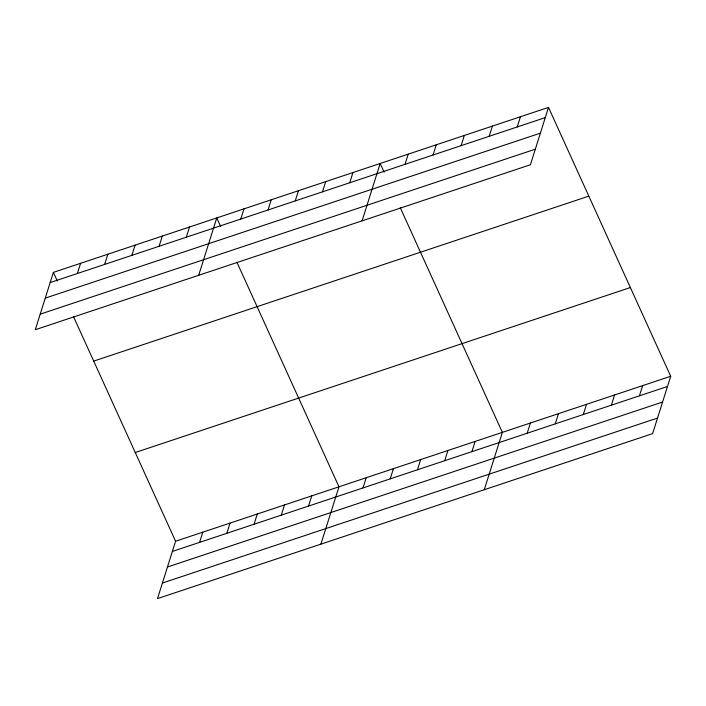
<?xml version="1.0" encoding="UTF-8"?>
<svg xmlns="http://www.w3.org/2000/svg" width="706" height="706" viewBox="0 0 706 706"><rect width="100%" height="100%" fill="white"/><g stroke="black" fill="none" stroke-linecap="round" stroke-linejoin="round"><path stroke-width="1.06" d="M53.382 272.366L35.3 329.72L530.418 164.754L548.5 107.4L53.382 272.366L57.327 281.05M77.395 273.496L80.616 263.294M104.629 264.423L107.85 254.222M131.863 255.351L135.075 245.15M159.097 246.279L162.309 236.078M186.322 237.198L189.543 227.005M198.686 275.278L216.768 217.933L220.713 226.608M240.79 219.054L244.002 208.852M268.015 209.982L271.236 199.78M73.548 316.738L175.582 541.246L157.5 598.6L652.618 433.634L670.7 376.28L548.5 107.4M295.249 200.91L298.47 190.708M199.595 542.376L202.816 532.174M322.483 191.838L325.695 181.636M226.829 533.304L230.041 523.102M349.717 182.766L352.929 172.564M254.063 524.231L257.275 514.03M362.081 220.837L380.163 163.492L384.108 172.167M281.288 515.151L284.509 504.958M405.006 164.339L408.218 154.137M308.522 506.078L311.734 495.886M433.06 154.993L436.273 144.792M320.886 544.158L338.968 486.805L236.934 262.297M461.115 145.648L464.336 135.446M362.99 487.934L366.202 477.733M489.17 136.293L492.391 126.1M390.215 478.862L393.436 468.66M517.233 126.948L520.446 116.746M417.449 469.79L420.661 459.588M444.683 460.718L447.895 450.516M471.908 451.637L475.129 441.444M484.281 489.717L502.363 432.372L400.328 207.855M527.197 433.219L530.418 423.018M555.26 423.874L558.472 413.672M583.315 414.519L586.527 404.326M611.37 405.173L614.591 394.972M639.424 395.828L642.645 385.626M50.17 282.568L545.288 117.602M45.263 298.126L540.381 133.16M40.207 314.161L535.324 149.187M93.704 361.101L588.83 196.127M135.252 452.52L630.379 287.545M175.582 541.246L670.7 376.28M172.361 551.448L667.488 386.482M167.463 567.006L662.581 402.041M162.406 583.041L657.524 418.067"/></g></svg>
